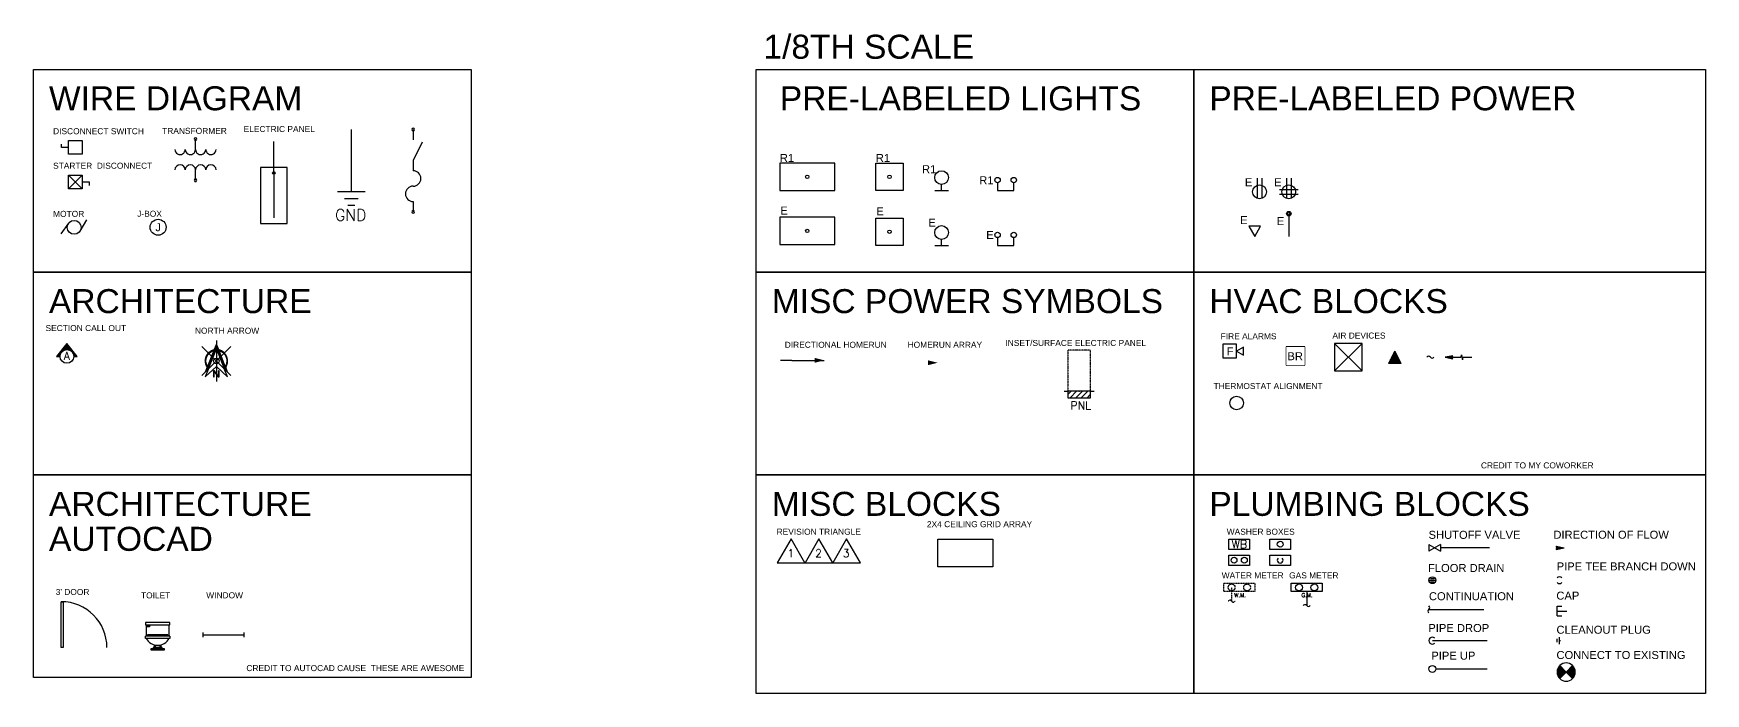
# Model space of a CAD drawing. Header units: inches. Extents: x -632 to 3151, y -168 to 578.
# Drawn here: x -632 to 831, y -14 to 563 of the extents above; entities that cross this region are included whole.
import ezdxf
from ezdxf.enums import TextEntityAlignment as Align

# ---------------------------------------------------------------- set-up
doc = ezdxf.new("R2010")
doc.units = ezdxf.units.IN
doc.header["$MEASUREMENT"] = 0
doc.set_wipeout_variables(frame=1)
doc.linetypes.add('CENTER8', pattern=[0.28125, 0.1875, -0.03125, 0.03125, -0.03125])
doc.linetypes.add('HIDDEN2', pattern=[0.1875, 0.125, -0.0625])
doc.layers.get('0').update_dxf_attribs({"color": 255})
doc.layers.get('Defpoints').update_dxf_attribs({"color": 255})
for name, color, linetype in [('0 @ 1', 255, 'Continuous'), ('0-REV1 @ 1', 6, 'Continuous'), ('0-REV2 @ 1', 6, 'Continuous'), ('0-REV3 @ 1', 6, 'Continuous'), ('E-CIRCUIT', 241, 'Continuous'), ('E-EMLITE', 201, 'Continuous'), ('E-EXIST', 101, 'Continuous'), ('E-FIRE', 12, 'Continuous'), ('E-LITE', 210, 'Continuous'), ('E-POWER', 131, 'Continuous'), ('E-SERVICE', 251, 'HIDDEN2'), ('E-TEXT', 2, 'Continuous'), ('G-TEXT', 2, 'Continuous'), ('G-Wipeout', 250, 'Continuous'), ('H-N-DIFF', 231, 'Continuous'), ('P-CW-E', 154, 'CENTER8'), ('P-GAS-E', 34, 'Continuous'), ('VMP-CLG-GRID', 56, 'Continuous')]:
    doc.layers.add(name, color=color, linetype=linetype)
doc.layers.add('ceco.net 337', color=7, linetype='Continuous', plot=False)
doc.styles.add('Roman', font='romans')
doc.styles.add('ROMANS', font='ROMANS.shx')
doc.styles.get("Standard").update_dxf_attribs({"font": 'arial.ttf'})

# ---------------------------------------------------------------- blocks, each defined once
blk = doc.blocks.new('*U37')
at = {"layer": 'E-CIRCUIT'}
for points in [[(10, 0), (0, 0)], [(10, 0), (38.4, 0)]]:
    blk.add_lwpolyline(points, dxfattribs=at)
blk.add_solid([(38.4, 0), (30, 2.1), (30, -2.1)], dxfattribs=at)
blk = doc.blocks.new('Data Receptacle Block')
blk.add_lwpolyline([(-5.2, 9), (0, 0), (5.2, 9), (-5.2, 9)])
blk = doc.blocks.new('*U62')
blk.add_blockref('Data Receptacle Block', (0, 0))
blk.add_text('E', height=7).set_placement((-12.8, 10.9))
blk = doc.blocks.new('Light Switch')
blk.add_line((0, 18), (0, 0))
for radius in [2, 1]:
    blk.add_circle((0, 20), radius)
blk = doc.blocks.new('Existing Annotative Light Switch')
blk.add_blockref('Light Switch', (0, 0))
blk.add_text('E', height=7).set_placement((-10.5, 10))
blk = doc.blocks.new('Duplex Receptacle')
for p, q in [((-2, 18), (-2, 0.376893)), ((2, 18), (2, 0.376893))]:
    blk.add_line(p, q)
blk.add_circle((0, 6), 6)
blk = doc.blocks.new('*U85')
blk.add_blockref('Duplex Receptacle', (0, 0))
blk.add_text('E', height=7).set_placement((-12.8, 10.9))
blk = doc.blocks.new('2x4 Troffer Light')
blk.add_lwpolyline([(-48, 0), (0, 0), (0, 24), (-48, 24)], close=True)
blk.add_circle((-24.0024, 12), 1.5)
blk = doc.blocks.new('*U20')
blk.add_blockref('2x4 Troffer Light', (0, 0))
blk.add_text('E', height=7).set_placement((-47.6, 26.3))
blk = doc.blocks.new('2x2 Light')
blk.add_lwpolyline([(-24, 24), (0, 24), (0, 0), (-24, 0)], close=True)
blk.add_circle((-12, 12), 1.5)
blk = doc.blocks.new('Existing Annotative 2x2 Light')
blk.add_blockref('2x2 Light', (0, 0))
blk.add_text('E', height=7).set_placement((-23.5, 26.3))
blk = doc.blocks.new('New 2x4 Troffer')
blk.add_circle((-24, 12), 1.5)
at = {"layer": 'E-LITE'}
blk.add_lwpolyline([(-48, 0), (0, 0), (0, 24), (-48, 24)], close=True, dxfattribs=at)
blk = doc.blocks.new('Annotation 2x4 Light New')
blk.add_blockref('New 2x4 Troffer', (0, 0))
at = {"layer": 'E-TEXT', "flags": 4}
blk.add_attdef('LIGHTLABEL', (-48, 25), '', height=7, dxfattribs=at)
blk = doc.blocks.new('2x2 Light Troffer')
blk.add_circle((-12, 12), 1.5)
at = {"layer": 'E-LITE'}
blk.add_lwpolyline([(-24, 24), (0, 24), (0, 0), (-24, 0)], close=True, dxfattribs=at)
blk = doc.blocks.new('*U23')
blk.add_blockref('2x2 Light Troffer', (0, 0))
at = {"layer": 'E-TEXT', "flags": 4}
blk.add_attdef('LIGHTLABEL', (-24, 25), '', height=7, dxfattribs=at)
blk = doc.blocks.new('Quad Receptacle')
for p, q in [((-2, 18), (-2, 11.7)), ((2, 18), (2, 11.7)), ((-8.1, 8), (8.1, 8)), ((-8.1, 4), (8.1, 4)), ((-2, 11.7), (-2, 0.4)), ((2, 11.7), (2, 0.4))]:
    blk.add_line(p, q)
blk.add_circle((0, 6), 6)
blk = doc.blocks.new('*U61')
blk.add_blockref('Quad Receptacle', (0, 0))
blk.add_text('E', height=7).set_placement((-12.8, 10.9))
blk = doc.blocks.new('*U18')
for points in [[(12, 12), (0, 12), (0, 0), (12, 0)], [(12, 6), (18, 2.5), (18, 9.5)]]:
    blk.add_lwpolyline(points, close=True)
at = {"insert": (6.2, 9.3), "char_height": 7, "width": 16.584, "attachment_point": 2}
blk.add_mtext('\\A1;F', dxfattribs=at)
blk = doc.blocks.new('Wall Light')
for p, q in [((-6, 0), (6, 0)), ((0, 0), (0, 5.3))]:
    blk.add_line(p, q)
blk.add_circle((0, 11.3), 6)
blk = doc.blocks.new('*U24')
blk.add_blockref('Wall Light', (0, 0))
blk.add_text('E', height=7).set_placement((-11.5, 16.4))
blk = doc.blocks.new('*U26')
at = {"layer": 'E-LITE'}
blk.add_blockref('Wall Light', (0, 0), dxfattribs=at)
at = {"layer": 'E-TEXT', "flags": 4}
blk.add_attdef('LIGHTLABEL', (-17.1, 15.2), '', height=7, dxfattribs=at)
blk = doc.blocks.new('Egress Light')
blk.add_lwpolyline([(-7.1, 6.9), (-7.1, 0), (7.1, 0), (7.1, 6.9)])
for centre in [(-7.1, 9.2), (7.1, 9.2)]:
    blk.add_circle(centre, 2.34)
blk = doc.blocks.new('*U29')
blk.add_blockref('Egress Light', (0, 0))
blk.add_text('E', height=7).set_placement((-17, 5.6))
blk = doc.blocks.new('Annotation for Egress Light')
at = {"layer": 'E-EMLITE'}
blk.add_blockref('Egress Light', (0, 0), dxfattribs=at)
at = {"layer": 'E-TEXT', "flags": 4}
blk.add_attdef('LIGHTLABEL', (-23.1, 5.5), '', height=7, dxfattribs=at)
blk = doc.blocks.new('*U32')
at = {"layer": 'VMP-CLG-GRID'}
blk.add_lwpolyline([(0, 24), (48, 24), (48, 0), (0, 0)], close=True, dxfattribs=at)
blk = doc.blocks.new('*U35')
for p, q in [((-12, 12), (12, -12)), ((12, 12), (-12, -12))]:
    blk.add_line(p, q)
blk.add_lwpolyline([(-12, -12), (12, -12), (12, 12), (-12, 12)], close=True)
blk = doc.blocks.new('*U39')
blk.add_lwpolyline([(7.3, -1.5), (-8.8, -1.5), (-8.8, -17.5), (7.3, -17.5)], close=True)
blk.add_attdef('NOTE', text='', height=7).set_placement((-1, -9.6), align=Align.MIDDLE)
blk.add_wipeout([(7.3, -17.5), (7.3, -1.5), (-8.8, -1.5), (-8.8, -17.5)])
blk = doc.blocks.new('*U41')
for p, q in [((0, -102), (-138, -375)), ((0, -102), (138, -375)), ((138, -375), (-138, -375))]:
    blk.add_line(p, q)
blk.add_wipeout([(138, -375), (0, -102), (-138, -375)])
h = blk.add_hatch()
h.set_pattern_fill('ANSI31', color=256, scale=2)
h.set_pattern_definition([(45, (0, 0), (-4.49013, 4.49013), [])])
h.paths.add_polyline_path([(0, -102), (-138, -375), (138, -375)])
blk = doc.blocks.new('*U45')
for p, q in [((6.6, 1.3), (0, 0)), ((0, 0), (6.6, -1.3)), ((5.1, 0), (6.6, 1.3)), ((6.6, -1.3), (5.1, 0))]:
    blk.add_line(p, q)
blk.add_lwpolyline([(4.8, 0), (13.8, 0), (14.3, 2), (15, -2.2), (15.6, 0), (23.3, 0)])
for points in [[(5.1, 0), (6.6, 1.3), (0, 0)], [(6.6, -1.3), (5.1, 0), (0, 0)]]:
    blk.add_solid(points)
blk = doc.blocks.new('*U44')
for centre, radius, start, end in [((-1.5, -0.8), 1.69, 28.9754, 152.3157), ((1.5, 0.9), 1.74, 210.7723, 327.9291)]:
    blk.add_arc(centre, radius, start, end)
blk = doc.blocks.new('WasherBoxAnnotative')
blk.add_lwpolyline([(9, 4.5), (9, -4.5), (-9, -4.5), (-9, 4.5)], close=True)
at = {"insert": (-6.6, 3.5), "char_height": 7, "attachment_point": 1, "style": 'ROMANS'}
blk.add_mtext_dynamic_manual_height_columns('{\\C2;WB}', width=13.964, gutter_width=35, heights=[0], dxfattribs=at)
blk = doc.blocks.new('WasherBoxDrop')
at = {"linetype": 'Continuous'}
blk.add_lwpolyline([(9, 4.5), (9, -4.5), (-9, -4.5), (-9, 4.5)], close=True, dxfattribs=at)
blk.add_circle((0, 0), 2.55)
blk = doc.blocks.new('WasherBoxWH-C')
blk.add_lwpolyline([(9, 4.5), (9, -4.5), (-9, -4.5), (-9, 4.5)], close=True)
at = {"color": 1}
blk.add_circle((-4.5, 0), 2.55, dxfattribs=at)
at = {"color": 5}
blk.add_circle((4.5, 0), 2.55, dxfattribs=at)
blk = doc.blocks.new('HomeRunHeader')
at = {"layer": 'E-CIRCUIT'}
blk.add_solid([(8.4, 0), (0, 2.1), (0, -2.1)], dxfattribs=at)
blk = doc.blocks.new('disconnect-switch')
blk.add_lwpolyline([(0, 6), (12, 6), (12, -6), (0, -6)], close=True)
blk.add_lwpolyline([(12, 0), (18, 0), (18, -3)])
blk = doc.blocks.new('motor_symbol')
for p, q in [((-4.9, 3.6), (-11.7, -5.6)), ((5.2, -3.2), (11.1, 6.6))]:
    blk.add_line(p, q)
blk.add_circle((0, 0), 6.06)
blk = doc.blocks.new('A$C4B516A48')
at = {"layer": 'E-EXIST'}
for p, q in [((10.1, 18), (1.1, 18)), ((37.1, 18), (28.1, 18))]:
    blk.add_line(p, q, dxfattribs=at)
for centre, radius, start, end in [((10.1, 31.5), 4.5, 270, 90), ((28.1, 31.5), 4.5, 90, 270), ((1.1, 18), 1.12, 90, 270), ((1.1, 18), 1.12, 270, 90), ((10.1, 22.5), 4.5, 270, 90), ((10.1, 13.5), 4.5, 270, 90), ((28.1, 22.5), 4.5, 90, 270), ((28.1, 13.5), 4.5, 90, 270), ((37.1, 18), 1.12, 90, 270), ((37.1, 18), 1.12, 270, 90), ((10.1, 4.5), 4.5, 270, 90), ((28.1, 4.5), 4.5, 90, 270)]:
    blk.add_arc(centre, radius, start, end, dxfattribs=at)
blk = doc.blocks.new('starter_disconnect')
for p, q in [((0, 6), (12, -6)), ((0, -6), (12, 6))]:
    blk.add_line(p, q)
blk.add_lwpolyline([(12, 6), (12, -6), (0, -6), (0, 6)], close=True)
blk.add_lwpolyline([(12, 0), (18, 0), (18, -3)])
blk = doc.blocks.new('j-box')
blk.add_circle((0, 0), 6.96)
at = {"color": 2}
blk.add_text('J', height=7, dxfattribs=at).set_placement((0, 0), align=Align.MIDDLE)
blk = doc.blocks.new('Ground')
for p, q in [((0, 54.1), (0, 0)), ((-12, 0), (12, 0)), ((-6, -6), (6, -6)), ((-3, -12), (3, -12))]:
    blk.add_line(p, q)
at = {"layer": 'E-TEXT', "insert": (-14.2, -15.6), "char_height": 10, "attachment_point": 1, "style": 'Roman'}
blk.add_mtext_dynamic_manual_height_columns('GND', width=24.629, gutter_width=65.4, heights=[0], dxfattribs=at)
blk = doc.blocks.new('A$C010210CC')
at = {"layer": 'E-EXIST'}
for p, q in [((6.8, 73.1), (6.8, 64.1)), ((14.8, 62.2), (6.8, 46.1)), ((6.8, 46.1), (6.8, 37.1)), ((6.8, 10.1), (6.8, 1.1))]:
    blk.add_line(p, q, dxfattribs=at)
for centre, radius, start, end in [((6.8, 73.2), 1.12, 90, 270), ((6.8, 73.2), 1.12, 270, 90), ((6.8, 30.4), 6.75, 270, 90), ((6.8, 16.9), 6.75, 90, 270), ((6.8, 1.1), 1.12, 90, 270), ((6.8, 1.1), 1.12, 270, 90)]:
    blk.add_arc(centre, radius, start, end, dxfattribs=at)
blk = doc.blocks.new('EPanel')
at = {"layer": 'E-POWER'}
blk.add_line((0, -4.9), (0, -44.2), dxfattribs=at)
blk.add_lwpolyline([(0, -4.9), (0, 22.7)], dxfattribs=at)
blk.add_lwpolyline([(-11.7, -49.1), (11.7, -49.1), (11.7, 0), (-11.7, 0)], close=True, dxfattribs=at)
blk.add_circle((0, -4.9), 1.15, dxfattribs=at)
blk = doc.blocks.new('Revision Triangle')
blk.add_wipeout([(12.3, 21), (24.4, 0), (0.2, 0)])
at = {"linetype": 'Continuous'}
blk.add_lwpolyline([(12.3, 21), (0.2, 0), (24.4, 0)], close=True, dxfattribs=at)
at = {"style": 'ROMANS'}
blk.add_attdef('#', (9, 4.9), '', height=7, dxfattribs=at)
blk = doc.blocks.new('valve-shutoff')
blk.add_wipeout([(5, 2.9), (-5, 2.9), (-5, -2.9), (5, -2.9)]).dxf.layer = 'G-Wipeout'
at = {"linetype": 'Continuous'}
for p, q in [((-5, 2.9), (-5, -2.9)), ((-5, 2.9), (5, -2.9)), ((5, 2.9), (-5, -2.9)), ((5, 2.9), (5, -2.9))]:
    blk.add_line(p, q, dxfattribs=at)
blk = doc.blocks.new('*U71')
for centre, radius, start, end in [((-0.9, 1.5), 1.74, 300.7723, 57.9291), ((0.8, -1.5), 1.69, 118.9754, 242.3157)]:
    blk.add_arc(centre, radius, start, end)
blk = doc.blocks.new('PIPE_DROP')
blk.add_wipeout([(-3, 3), (2.1, 3), (2.1, -3), (-3, -3)]).dxf.layer = 'G-Wipeout'
at = {"linetype": 'Continuous'}
blk.add_arc((0, 0), 3, 45, 315, dxfattribs=at)
blk = doc.blocks.new('PIPE_UP')
blk.add_wipeout([(-3, 3), (3, 3), (3, -3), (-3, -3)]).dxf.layer = 'G-Wipeout'
at = {"color": 0, "linetype": 'Continuous'}
blk.add_circle((0, 0), 3, dxfattribs=at)
blk = doc.blocks.new('*U72')
at = {"linetype": 'Continuous'}
h = blk.add_hatch(color=256, dxfattribs=at)
h.dxf.hatch_style = 1
h.paths.add_polyline_path([(6.3, 0), (-0.8, 1.5), (0, 0), (-0.8, -1.5)])
for p, q in [((-0.8, 1.5), (6.3, 0)), ((0, 0), (-0.8, 1.5)), ((-0.8, -1.5), (0, 0)), ((-0.8, -1.5), (6.3, 0))]:
    blk.add_line(p, q, dxfattribs=at)
blk = doc.blocks.new('TEE DOWN')
blk.add_wipeout([(-2.1, 3), (2.1, 3), (2.1, -3), (-2.1, -3)]).dxf.layer = 'G-Wipeout'
at = {"linetype": 'Continuous'}
for start, end in [(45, 135), (225, 315)]:
    blk.add_arc((0, 0), 3, start, end, dxfattribs=at)
blk = doc.blocks.new('FloorDrain')
for p, q in [((-3, 0), (3, 0)), ((-1.6, 1.5), (1.6, 1.5)), ((-1.6, -1.5), (1.6, -1.5))]:
    blk.add_line(p, q)
blk.add_circle((0, 0), 3)
blk = doc.blocks.new('CAP')
at = {"linetype": 'Continuous'}
for p, q in [((0, -4.242), (0, 4.242)), ((0, 4.242), (4.242, 4.242)), ((0, 0), (8.484, 0)), ((0, -4.242), (4.242, -4.242))]:
    blk.add_line(p, q, dxfattribs=at)
blk = doc.blocks.new('Clean Out')
at = {"linetype": 'Continuous'}
for p, q in [((-2, -1.5), (-2, 1.5)), ((0, -3), (0, 3))]:
    blk.add_line(p, q, dxfattribs=at)
blk.add_lwpolyline([(0, 0), (1, 0)])
blk = doc.blocks.new('connect_existing')
at = {"transparency": 16777216}
h = blk.add_hatch(color=256, dxfattribs=at)
h.paths.add_polyline_path([(0.059, -0.059, 0.414214), (0.059, 0.059), (0, 0)])
h.paths.add_polyline_path([(0, 0), (-0.059, 0.059, 0.414214), (-0.059, -0.059)])
for p, q in [((-0.059, 0.059), (-0.059, 0.059)), ((-0.059, 0.059), (-0.059, 0.059)), ((0, 0), (-0.059, 0.059)), ((0, 0), (-0.059, -0.059)), ((0.059, 0.059), (0, 0)), ((0.059, -0.059), (0, 0)), ((0.059, -0.059), (0.059, -0.059))]:
    blk.add_line(p, q, dxfattribs=at)
for start, end in [(135, 225), (45, 135), (315, 45), (225, 315)]:
    blk.add_arc((0, 0), 0.0833, start, end, dxfattribs=at)
blk = doc.blocks.new('*U76')
h = blk.add_hatch(color=256)
h.dxf.hatch_style = 1
h.paths.add_polyline_path([(0, 11.2), (-9, 0), (-6, 0, -1), (6, 0), (9, 0)])
blk.add_lwpolyline([(6, 0), (9, 0), (0, 11.2), (-9, 0), (-6, 0)])
blk.add_circle((0, 0), 6)
at = {"style": 'ROMANS'}
blk.add_attdef('A', text='', height=7, dxfattribs=at).set_placement((0, -3), align=Align.CENTER)
blk = doc.blocks.new('*U94')
blk.add_lwpolyline([(0, 0), (0, 40), (1.75, 40), (1.75, 0)], close=True)
blk.add_arc((0, 0), 40, 0, 90)
blk = doc.blocks.new('*U80')
for p, q in [((-10, 22), (-10, 12)), ((-10, 21), (-7, 21)), ((-7, 20), (-10, 20)), ((-7, 21), (-7, 20)), ((10, 12), (10, 22)), ((10.5, 12), (-10.5, 12)), ((-10.5, 10), (-10.5, 12)), ((10.5, 10), (-10.5, 10)), ((9, 13), (-9, 13)), ((-9, 13), (-9, 12)), ((4, 2), (-4, 2)), ((-4, 2), (-4, 1)), ((-3, 4.4065), (-3, 2)), ((-2, 2), (-2, 4.1658)), ((2, 4.1658), (2, 2)), ((3, 2), (3, 4.4065)), ((4, 1), (4, 2)), ((9, 12), (9, 13)), ((10.5, 12), (10.5, 10))]:
    blk.add_line(p, q)
for points in [[(10.5, 22), (10.5, 24), (-10.5, 24), (-10.5, 22)], [(6, 0), (6, 1), (-6, 1), (-6, 0)]]:
    blk.add_lwpolyline(points, close=True)
blk.add_arc((0, 15.3333), 11.3333, 208.0725, 331.9275)
blk = doc.blocks.new('*U82')
for p, q in [((0, 4), (0, 0)), ((0, 2), (36, 2)), ((36, 4), (36, 0))]:
    blk.add_line(p, q)
blk = doc.blocks.new('*U86')
blk.add_circle((0, 0), 6)
at = {"style": 'ROMANS', "flags": 2}
blk.add_attdef('T', text='', height=7, dxfattribs=at).set_placement((0, -3.7), align=Align.CENTER)
blk = doc.blocks.new('*U88')
h = blk.add_hatch()
h.set_pattern_fill('ANSI31', color=256, angle=-360)
h.paths.add_polyline_path([(0, 10.6), (0, 14.7), (-2.1, 9.6, 0.533339), (-8.1, -5.5), (-9.8, -9.8), (-7.2, -7.4)])
h.paths.add_polyline_path([(-7.8, -4.9, -0.506557), (-2.3, 9)], flags=16)
h = blk.add_hatch()
h.set_pattern_fill('ANSI31', color=256, angle=-360)
h.paths.add_polyline_path([(7.2, -7.4), (9.8, -9.8), (8.1, -5.5, 0.533339), (2.1, 9.6), (0, 14.7), (0, 10.6)])
h.paths.add_polyline_path([(2.3, 9, -0.506557), (7.8, -4.9)], flags=16)
h = blk.add_hatch()
h.set_pattern_fill('ANSI31', color=256, angle=-360)
h.set_pattern_definition([(45, (0.96957, 10.90758), (-0.08838835, 0.08838835), [])])
h.paths.add_polyline_path([(-2.5, -13.8), (-1.9, -13.8), (-1.9, -9.3), (1.6, -13.8), (2.5, -13.8), (2.5, -8.8), (1.9, -8.8), (1.9, -13.4), (-1.6, -8.8), (-2.5, -8.8)])
at = {"linetype": 'Continuous', "ltscale": 250}
for points in [[(8.1, -5.5, 0.533339), (2.1, 9.6), (0, 14.7), (-2.1, 9.6, 0.533339), (-8.1, -5.5), (-9.8, -9.8), (-7.2, -7.4), (0, 10.6), (7.2, -7.4), (9.8, -9.8)], [(-7.8, -4.9, -0.506557), (-2.3, 9)], [(7.8, -4.9), (2.3, 9, -0.506557)]]:
    blk.add_lwpolyline(points, format="xyb", close=True, dxfattribs=at)
blk.add_lwpolyline([(0, 14.7), (0, 10.6)])
blk.add_lwpolyline([(-7.2, -7.4), (-9.8, -13.9), (0, -4.9), (9.8, -13.9), (7.2, -7.4)], dxfattribs=at)
blk.add_lwpolyline([(1.9, -8.8), (1.9, -13.4), (-1.6, -8.8), (-2.5, -8.8), (-2.5, -13.8), (-1.9, -13.8), (-1.9, -9.3), (1.6, -13.8), (2.5, -13.8), (2.5, -8.8)], close=True)
at = {"layer": 'ceco.net 337', "linetype": 'Continuous', "ltscale": 250}
blk.add_circle((0, 0), 2.45, dxfattribs=at)
at = {"layer": 'Defpoints'}
blk.add_line((0, 18), (0, -18), dxfattribs=at)
at = {"layer": 'Defpoints', "linetype": 'Continuous', "ltscale": 250}
for p, q in [((-12.7, -12.7), (12.7, 12.7)), ((-12.7, 12.7), (12.7, -12.7))]:
    blk.add_line(p, q, dxfattribs=at)
blk = doc.blocks.new('*U89')
for p, q in [((-10, 2.6), (-7.1, 5.5)), ((-7.9, -0.2), (-2.2, 5.5)), ((-3, -0.2), (2.8, 5.5)), ((1.9, -0.2), (7.7, 5.5)), ((6.9, -0.2), (10, 2.9))]:
    blk.add_line(p, q)
for points in [[(-13, 5.5), (-13, 5.5), (-10, 5.5)], [(10, 5.5), (10, 5.5), (13, 5.5)]]:
    blk.add_lwpolyline(points)
for points in [[(-10, -0.2), (10, -0.2), (10, 5.5), (-10, 5.5)], [(10, 5.5), (10, 5.5)]]:
    blk.add_lwpolyline(points, close=True)
blk.add_point((0, 5.5))
at = {"layer": 'E-SERVICE'}
blk.add_lwpolyline([(10, 5.5), (10, 41.5), (-10, 41.5), (-10, 5.5)], dxfattribs=at)
at = {"style": 'ROMANS'}
blk.add_attdef('PNL', text='', height=7, dxfattribs=at).set_placement((1.4, -10.5), align=Align.CENTER)

msp = doc.modelspace()

# ---------------------------------------------------------------- linework, layer by layer
for p, q in [((641.5, 113.6), (598.5, 113.6)), ((588.5, 59.7), (636.5, 59.7)), ((594.5, 7.6), (639.5, 7.6))]:
    msp.add_line(p, q)
for points in [[(-632.4, 532), (-249.5, 532), (-249.5, 354.6), (-632.4, 354.6)], [(0, 532), (382.8, 532), (382.8, 354.6), (0, 354.6)], [(382.8, 532), (830.5, 532), (830.5, 354.6), (382.8, 354.6)], [(-632.4, 354.6), (-249.5, 354.6), (-249.5, 177.3), (-632.4, 177.3)], [(0, 354.6), (382.8, 354.6), (382.8, 177.3), (0, 177.3)], [(382.8, 354.6), (830.5, 354.6), (830.5, 177.3), (382.8, 177.3)], [(-632.4, 177.3), (-249.5, 177.3), (-249.5, 0), (-632.4, 0)], [(0, 177.3), (382.8, 177.3), (382.8, -13.9), (0, -13.9)], [(382.8, 177.3), (830.5, 177.3), (830.5, -13.9), (382.8, -13.9)]]:
    msp.add_lwpolyline(points, close=True)
at = {"linetype": 'Continuous'}
msp.add_lwpolyline([(467.4, 107.1), (467.4, 98.2), (449.4, 98.2), (449.4, 107.1)], close=True, dxfattribs=at)
msp.add_arc((458.4, 102.7), 2.55, 135, 45, dxfattribs=at)
at = {"layer": 'P-CW-E'}
msp.add_lwpolyline([(409.2, 82.6), (436.2, 82.6), (436.2, 75.2), (409.2, 75.2)], close=True, dxfattribs=at)
msp.add_lwpolyline([(415.9, 78.9), (415.9, 66.9)], dxfattribs=at)
msp.add_lwpolyline([(413, 66.9, -0.59695), (415.9, 66.9, 0.560926), (418.9, 66.9)], format="xyb", dxfattribs=at)
for centre in [(415.9, 78.9), (429.4, 78.9)]:
    msp.add_circle(centre, 3, dxfattribs=at)
at = {"layer": 'P-GAS-E'}
msp.add_lwpolyline([(468.1, 82.6), (495.1, 82.6), (495.1, 75.2), (468.1, 75.2)], close=True, dxfattribs=at)
msp.add_lwpolyline([(481.6, 75.2), (481.6, 63.2)], dxfattribs=at)
msp.add_lwpolyline([(478.6, 63.1, -0.59695), (481.6, 63.2, 0.560926), (484.6, 63.1)], format="xyb", dxfattribs=at)
for centre in [(474.9, 78.9), (488.3, 78.9)]:
    msp.add_circle(centre, 3, dxfattribs=at)

# ---------------------------------------------------------------- block references
for name, p in [('EPanel', (-422.1, 446.3)), ('*U88', (-472.3, 277)), ('*U44', (589.8, 280.2)), ('*U45', (602.8, 280.2)), ('HomeRunHeader', (150.3, 275.4)), ('*U86', (420.3, 240.2)), ('*U32', (158.9, 97)), ('WasherBoxAnnotative', (422.5, 116.7)), ('WasherBoxDrop', (458.4, 116.7)), ('WasherBoxWH-C', (422.5, 102.7)), ('*U72', (700.6, 113.6)), ('FloorDrain', (591.5, 85.2)), ('*U94', (-608.1, 26.4)), ('*U71', (588.5, 59.7)), ('CAP', (700.6, 58.2)), ('*U80', (-523.7, 24.3)), ('*U82', (-484.2, 35.5)), ('Clean Out', (702.6, 32.4))]:
    msp.add_blockref(name, p)
ref = msp.add_blockref('Annotation 2x4 Light New', (68.6, 426))
ref.add_attrib('LIGHTLABEL', 'R1', (20.6, 451), dxfattribs={"layer": 'E-TEXT', "height": 7})
ref = msp.add_blockref('*U23', (128.6, 426))
ref.add_attrib('LIGHTLABEL', 'R1', (104.6, 451), dxfattribs={"layer": 'E-TEXT', "height": 7})
ref = msp.add_blockref('*U26', (162.1, 426))
ref.add_attrib('LIGHTLABEL', 'R1', (145, 441.2), dxfattribs={"layer": 'E-TEXT', "height": 7})
ref = msp.add_blockref('Annotation for Egress Light', (218.2, 426))
ref.add_attrib('LIGHTLABEL', 'R1', (195.1, 431.5), dxfattribs={"layer": 'E-TEXT', "height": 7})
for name, p, values in [('*U76', (-603.1, 280.9), {'A': 'A'}), ('*U89', (282.5, 245), {'PNL': 'PNL'})]:
    msp.add_blockref(name, p).add_auto_attribs(values)
at = {"xscale": 96, "yscale": 96, "zscale": 96}
msp.add_blockref('connect_existing', (708.6, 4.9), dxfattribs=at)
at = {"layer": '0 @ 1'}
msp.add_blockref('*U37', (21.1, 277.5), dxfattribs=at)
at = {"layer": 'E-EXIST'}
for name, p, rotation in [('disconnect-switch', (-589.7, 463.7), 180), ('A$C4B516A48', (-508.6, 472.1), 270)]:
    msp.add_blockref(name, p, dxfattribs=dict(at, rotation=rotation))
for name, p in [('Ground', (-354.3, 425.2)), ('A$C010210CC', (-307, 406.2)), ('starter_disconnect', (-601.7, 433.5)), ('*U85', (440.3, 418.9)), ('*U61', (465.9, 418.9)), ('*U20', (68.6, 378.7)), ('Existing Annotative 2x2 Light', (128.6, 378)), ('motor_symbol', (-596.8, 393.8)), ('*U24', (162.1, 378)), ('*U62', (436.1, 385.8)), ('Existing Annotative Light Switch', (465.9, 385.8)), ('*U29', (218.2, 378))]:
    msp.add_blockref(name, p, dxfattribs=at)
at = {"layer": 'E-FIRE'}
msp.add_blockref('*U18', (408.3, 279.6), dxfattribs=at)
at = {"layer": 'E-POWER'}
msp.add_blockref('j-box', (-523.3, 393.9), dxfattribs=at)
at = {"layer": 'H-N-DIFF'}
msp.add_blockref('*U35', (518, 280.2), dxfattribs=at)

# ---------------------------------------------------------------- texts
at = {"layer": 'E-TEXT'}
for s, height, p in [('1/8TH SCALE', 21, (6.3, 541.3)), ('WIRE DIAGRAM', 21, (-618.8, 496.2)), ('PRE-LABELED LIGHTS', 21, (20.6, 496.2)), ('PRE-LABELED POWER', 21, (396.4, 496.2)), ('DISCONNECT SWITCH', 5.25, (-615.2, 475.3)), ('TRANSFORMER', 5.25, (-519.8, 475.6)), ('ELECTRIC PANEL', 5.25, (-448.5, 477.2)), ('STARTER  DISCONNECT', 5.25, (-615.2, 445.1)), ('MOTOR', 5.25, (-615.2, 403)), ('J-BOX', 5.25, (-541.6, 403.1)), ('ARCHITECTURE', 21, (-618.8, 318.8)), ('MISC POWER SYMBOLS', 21, (13.6, 318.8)), ('HVAC BLOCKS', 21, (396.4, 318.8)), ('SECTION CALL OUT', 5.25, (-621.8, 303.1)), ('NORTH ARROW', 5.25, (-491.1, 300.8)), ('DIRECTIONAL HOMERUN', 5.25, (24.9, 288.5)), ('HOMERUN ARRAY', 5.25, (132.4, 288.5)), ('INSET/SURFACE ELECTRIC PANEL', 5.25, (218, 290.1)), ('THERMOSTAT ALIGNMENT', 5.25, (400.1, 252.4)), ('CREDIT TO MY COWORKER', 5.25, (634, 183)), ('ARCHITECTURE', 21, (-618.8, 141.5)), ('MISC BLOCKS', 21, (13.6, 141.5)), ('PLUMBING BLOCKS', 21, (396.4, 141.5)), ('AUTOCAD', 21, (-618.8, 110.9)), ('2X4 CEILING GRID ARRAY', 5.25, (149.3, 131.6)), ('REVISION TRIANGLE', 5.25, (17.8, 125)), ('WASHER BOXES', 5.25, (411.6, 125)), ('WATER METER', 5.25, (407.2, 86.8)), ('GAS METER', 5.25, (466.2, 86.8)), ("3' DOOR", 5.25, (-612.9, 72.3)), ('TOILET', 5.25, (-538.3, 69.3)), ('WINDOW', 5.25, (-481.2, 69.4)), ('CREDIT TO AUTOCAD CAUSE  THESE ARE AWESOME', 5.25, (-446.1, 5.7))]:
    msp.add_text(s, height=height, dxfattribs=at).set_placement(p)
for s, p in [('FIRE ALARMS', (406.3, 298.6)), ('AIR DEVICES', (504.1, 299.2))]:
    msp.add_text(s, height=5.25, dxfattribs=at).set_placement(p, align=Align.MIDDLE_LEFT)
at = {"layer": 'G-TEXT'}
for s, p in [('DIRECTION OF FLOW', (697.4, 125)), ('FLOOR DRAIN ', (587.7, 95.9)), ('PIPE TEE BRANCH DOWN', (700.3, 97.3)), ('CONTINUATION', (588.5, 71.2)), ('CLEANOUT PLUG', (700.1, 41.9)), ('CONNECT TO EXISTING', (700.1, 19.8))]:
    msp.add_text(s, height=7, dxfattribs=at).set_placement(p, align=Align.MIDDLE_LEFT)
at = {"layer": 'G-TEXT', "char_height": 3.5, "attachment_point": 1}
for s, insert in [('{\\Fromans|c0;W.M.}', (418.2, 73.9)), ('{\\Fromans|c0;G.M.}', (477, 73.9))]:
    msp.add_mtext_dynamic_manual_height_columns(s, width=9.271, gutter_width=35, heights=[0], dxfattribs=dict(at, insert=insert))

# ---------------------------------------------------------------- next in the draw order: block references
msp.add_blockref('*U39', (472.5, 290.7)).add_auto_attribs({'NOTE': 'BR'})
at = {"xscale": 0.03937007874015748, "yscale": 0.03937007874015748, "zscale": 0.03937007874015748}
msp.add_blockref('*U41', (558.6, 289.6), dxfattribs=at)
for name, p in [('valve-shutoff', (593.5, 113.6)), ('TEE DOWN', (702.7, 85.2)), ('PIPE_DROP', (591.5, 32.4))]:
    msp.add_blockref(name, p)
at = {"layer": '0-REV1 @ 1'}
msp.add_blockref('Revision Triangle', (18.2, 100.4), dxfattribs=at).add_auto_attribs({'#': '1'})

# ---------------------------------------------------------------- next in the draw order: linework, layer by layer
msp.add_line((591.5, 32.4), (639.5, 32.4))

# ---------------------------------------------------------------- next in the draw order: block references
at = {"layer": '0-REV2 @ 1'}
msp.add_blockref('Revision Triangle', (42.5, 100.4), dxfattribs=at).add_auto_attribs({'#': '2'})

# ---------------------------------------------------------------- next in the draw order: texts
at = {"layer": 'G-TEXT'}
for s, p in [('SHUTOFF VALVE', (588.2, 124.9)), ('CAP', (700, 71.7)), ('PIPE DROP', (588, 43.4)), ('PIPE UP', (590.6, 19.2))]:
    msp.add_text(s, height=7, dxfattribs=at).set_placement(p, align=Align.MIDDLE_LEFT)

# ---------------------------------------------------------------- next in the draw order: block references
msp.add_blockref('PIPE_UP', (591.5, 7.6))
at = {"layer": '0-REV3 @ 1'}
msp.add_blockref('Revision Triangle', (66.7, 100.4), dxfattribs=at).add_auto_attribs({'#': '3'})

doc.saveas('drawing.dxf')
